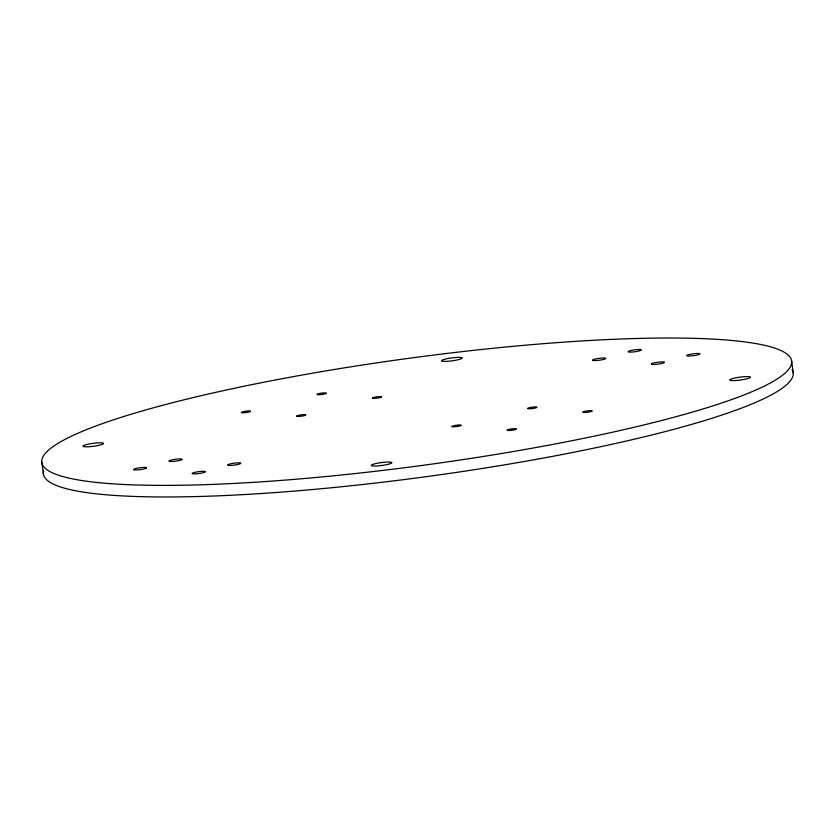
<?xml version="1.0" encoding="UTF-8"?>
<svg xmlns="http://www.w3.org/2000/svg" width="835" height="835" viewBox="0 0 835 835"><rect width="100%" height="100%" fill="white"/><g stroke="black" fill="none" stroke-linecap="round" stroke-linejoin="round"><path stroke-width="1.25" d="M791.643 361.221A378.307 53.962 -7.7 0 1 234.238 483.423A378.307 53.962 -7.7 0 1 224.271 390.456A378.307 53.962 -7.7 0 1 791.643 361.221L793.208 372.817M41.792 462.183L43.357 473.779M792.728 370.834A378.307 53.962 -7.7 0 1 419.327 477.599A378.307 53.962 -7.7 0 1 43.744 470.303M792.102 369.55A378.307 53.962 -7.7 0 1 792.446 370.187M462.099 358.111A10.344 1.472 -7.7 0 1 452.006 360.845A10.344 1.472 -7.7 0 1 441.652 360.856M441.631 360.636A10.344 1.472 -7.7 0 1 451.714 357.902A10.344 1.472 -7.7 0 1 462.079 357.891M750.383 377.305A10.344 1.472 -7.7 0 1 740.342 380.05A10.344 1.472 -7.7 0 1 729.926 380.071M729.905 379.873A10.344 1.472 -7.7 0 1 739.946 377.128A10.344 1.472 -7.7 0 1 750.352 377.107M391.803 462.757A10.344 1.472 -7.7 0 1 381.772 465.492A10.344 1.472 -7.7 0 1 371.366 465.523M371.335 465.304A10.344 1.472 -7.7 0 1 381.365 462.569A10.344 1.472 -7.7 0 1 391.772 462.538M103.53 443.552A10.344 1.472 -7.7 0 1 93.436 446.287A10.344 1.472 -7.7 0 1 83.082 446.308M83.062 446.078A10.344 1.472 -7.7 0 1 93.144 443.343A10.344 1.472 -7.7 0 1 103.509 443.333M326.214 393.421A4.801 0.689 -7.7 0 1 321.767 394.496A4.801 0.689 -7.7 0 1 317.185 394.642M317.123 394.214A4.801 0.689 -7.7 0 1 321.569 393.139A4.801 0.689 -7.7 0 1 326.151 392.993M381.438 397.105A4.801 0.689 -7.7 0 1 377.002 398.18A4.801 0.689 -7.7 0 1 372.431 398.326M372.368 397.888A4.801 0.689 -7.7 0 1 376.815 396.823A4.801 0.689 -7.7 0 1 381.386 396.677M250.458 411.478A4.801 0.689 -7.7 0 1 246.001 412.542A4.801 0.689 -7.7 0 1 241.451 412.688M241.398 412.26A4.801 0.689 -7.7 0 1 245.855 411.185A4.801 0.689 -7.7 0 1 250.416 411.039M305.704 415.162A4.801 0.689 -7.7 0 1 301.247 416.227A4.801 0.689 -7.7 0 1 296.686 416.373M296.634 415.934A4.801 0.689 -7.7 0 1 301.091 414.87A4.801 0.689 -7.7 0 1 305.652 414.724M536.811 407.459A4.801 0.689 -7.7 0 1 532.365 408.534A4.801 0.689 -7.7 0 1 527.783 408.68M527.72 408.252A4.801 0.689 -7.7 0 1 532.166 407.177A4.801 0.689 -7.7 0 1 536.748 407.031M592.046 411.144A4.801 0.689 -7.7 0 1 587.6 412.219A4.801 0.689 -7.7 0 1 583.018 412.365M582.955 411.937A4.801 0.689 -7.7 0 1 587.402 410.862A4.801 0.689 -7.7 0 1 591.994 410.716M516.301 429.19A4.801 0.689 -7.7 0 1 511.865 430.265A4.801 0.689 -7.7 0 1 507.294 430.411M507.231 429.983A4.801 0.689 -7.7 0 1 511.667 428.908A4.801 0.689 -7.7 0 1 516.239 428.762M461.066 425.506A4.801 0.689 -7.7 0 1 456.609 426.581A4.801 0.689 -7.7 0 1 452.038 426.727M451.986 426.299A4.801 0.689 -7.7 0 1 456.442 425.224A4.801 0.689 -7.7 0 1 461.014 425.078M205.201 471.921A6.649 0.95 -7.7 0 1 198.834 473.539A6.649 0.95 -7.7 0 1 192.3 473.654M192.259 473.268A6.649 0.95 -7.7 0 1 198.626 471.65A6.649 0.95 -7.7 0 1 205.159 471.535M240.71 463.456A6.649 0.95 -7.7 0 1 234.364 465.074A6.649 0.95 -7.7 0 1 227.809 465.199M227.757 464.813A6.649 0.95 -7.7 0 1 234.092 463.195A6.649 0.95 -7.7 0 1 240.657 463.07M146.511 468.007A6.649 0.95 -7.7 0 1 140.155 469.625A6.649 0.95 -7.7 0 1 133.61 469.75M133.569 469.364A6.649 0.95 -7.7 0 1 139.925 467.746A6.649 0.95 -7.7 0 1 146.469 467.621M182.02 459.542A6.649 0.95 -7.7 0 1 175.674 461.16A6.649 0.95 -7.7 0 1 169.119 461.285M169.067 460.899A6.649 0.95 -7.7 0 1 175.402 459.281A6.649 0.95 -7.7 0 1 181.957 459.156M664.357 362.505A6.649 0.95 -7.7 0 1 658.011 364.123A6.649 0.95 -7.7 0 1 651.477 364.248M651.425 363.851A6.649 0.95 -7.7 0 1 657.771 362.244A6.649 0.95 -7.7 0 1 664.305 362.108M699.866 354.04A6.649 0.95 -7.7 0 1 693.53 355.658A6.649 0.95 -7.7 0 1 686.975 355.783M686.913 355.397A6.649 0.95 -7.7 0 1 693.259 353.779A6.649 0.95 -7.7 0 1 699.813 353.654M605.678 358.591A6.649 0.95 -7.7 0 1 599.332 360.209A6.649 0.95 -7.7 0 1 592.777 360.334M592.725 359.948A6.649 0.95 -7.7 0 1 599.06 358.33A6.649 0.95 -7.7 0 1 605.625 358.205M641.165 350.136A6.649 0.95 -7.7 0 1 634.819 351.754A6.649 0.95 -7.7 0 1 628.285 351.879M628.233 351.483A6.649 0.95 -7.7 0 1 634.579 349.865A6.649 0.95 -7.7 0 1 641.113 349.74"/></g></svg>
